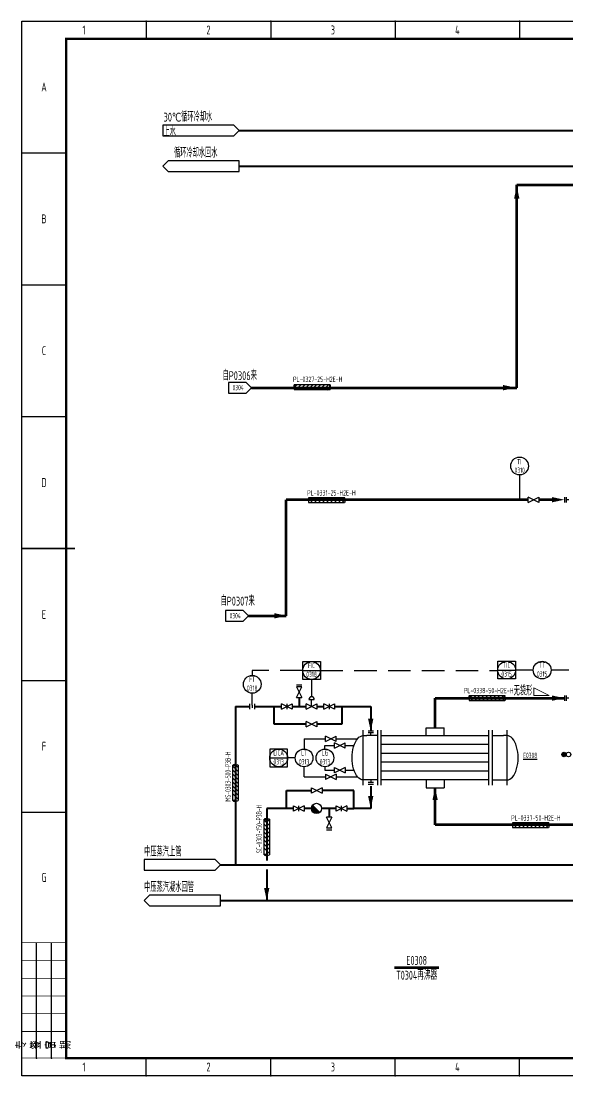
# Model space of a CAD drawing. Header units: millimetres. Extents: x 453 to 7190, y 523 to 4294.
# Drawn here: x 5307 to 5615, y 1317 to 1911 of the extents above; entities that cross this region are included whole.
import ezdxf

# ---------------------------------------------------------------- set-up
doc = ezdxf.new("R2010")
doc.units = ezdxf.units.MM
doc.linetypes.add('DASHED', pattern=[19.05, 12.7, -6.35])
for name, color, linetype, lineweight in [('01-主物流线-粗实线', 134, 'Continuous', 80), ('03-设备外轮廓线-细实线', 7, 'Continuous', 25), ('04-设备内部件-细实线', 170, 'Continuous', 25), ('05-公用工程-冷却水与回水', 55, 'Continuous', 40), ('05-图框与标题栏', 7, 'Continuous', 25), ('06-公用工程-中、低压蒸汽与凝水回管', 14, 'Continuous', 40), ('09-文本', 7, 'Continuous', 25), ('10-流股接续标志', 7, 'Continuous', 25), ('11-文本', 7, 'Continuous', 25), ('11-管道组合号', 50, 'Continuous', 15), ('11-管道组合号 @ 1', 50, 'Continuous', 15), ('12-仪表', 190, 'Continuous', 25), ('12-信号线', 226, 'DASHED', 25), ('12-设备位号线', 7, 'Continuous', 80), ('14-箭头', 7, 'Continuous', 25), ('15-仪表', 190, 'Continuous', 25), ('16-阀门与管件', 102, 'Continuous', 25)]:
    doc.layers.add(name, color=color, linetype=linetype, lineweight=lineweight)
doc.layers.add('TITLE', color=7, linetype='Continuous')
doc.styles.add('3-gbcbig', font='gbenor.shx', dxfattribs={"width": 0.7, "height": 3, "bigfont": 'gbcbig.shx'})
doc.styles.add('5-gbcbig', font='gbenor.shx', dxfattribs={"width": 0.7, "height": 5, "bigfont": 'gbcbig.shx'})
doc.styles.add('PRAY-6-GBCBIG', font='gbenor.shx', dxfattribs={"width": 0.7, "bigfont": 'gbcbig.shx'})
doc.styles.add('头号烷家', font='gbenor.shx', dxfattribs={"width": 0.75, "height": 3, "bigfont": 'gbcbig.shx'})
doc.styles.add('工程字', font='gbenor.shx', dxfattribs={"bigfont": 'gbcbig.shx'})

# ---------------------------------------------------------------- blocks, each defined once
blk = doc.blocks.new('管道组合号')
at = {"layer": '11-管道组合号', "style": '头号烷家', "width": 0.75}
blk.add_attdef('管道组合号', (-4.3, 3.13), '', height=3, dxfattribs=at)

msp = doc.modelspace()

# ---------------------------------------------------------------- hatches: boundary and pattern name
at = {"layer": '16-阀门与管件'}
for color, points in [(256, [(5614.32, 1498.15, 1), (5611.82, 1498.15, 1)]), (3, [(5475.65, 1465.74, -0.197694), (5473.62, 1464.91, -0.669876), (5471.59, 1469.83)])]:
    msp.add_hatch(color=color, dxfattribs=at).paths.add_polyline_path(points)

# ---------------------------------------------------------------- linework, layer by layer
for p, q in [((5434.02, 1707.72), (5424.02, 1707.72)), ((5424.02, 1707.72), (5424.02, 1701.72)), ((5437.02, 1704.72), (5434.02, 1707.72)), ((5424.02, 1701.72), (5434.02, 1701.72)), ((5434.02, 1701.72), (5437.02, 1704.72)), ((5613.22, 1643.13), (5613.22, 1640.13)), ((5614.22, 1643.13), (5614.22, 1640.13)), ((5615.72, 1641.63), (5614.22, 1641.63)), ((5432.34, 1579.25), (5422.34, 1579.25)), ((5422.34, 1579.25), (5422.34, 1573.25)), ((5435.34, 1576.25), (5432.34, 1579.25)), ((5432.34, 1573.25), (5435.34, 1576.25)), ((5422.34, 1573.25), (5432.34, 1573.25)), ((5613.22, 1531.39), (5613.22, 1528.39)), ((5614.22, 1531.39), (5614.22, 1528.39)), ((5615.72, 1529.89), (5614.22, 1529.89)), ((5505.67, 1511.29), (5502.67, 1511.29)), ((5505.67, 1510.29), (5502.67, 1510.29)), ((5504.17, 1508.79), (5504.17, 1510.29)), ((5426.54, 1472.2), (5426.54, 1492.2)), ((5429.54, 1488.64), (5426.54, 1491.64)), ((5429.54, 1490.88), (5428.26, 1492.16)), ((5429.54, 1492.2), (5429.54, 1472.2)), ((5429.54, 1486.39), (5426.54, 1489.39)), ((5429.54, 1484.15), (5426.54, 1487.15)), ((5429.54, 1481.9), (5426.54, 1484.9)), ((5429.54, 1479.66), (5426.54, 1482.66)), ((5429.54, 1477.41), (5426.54, 1480.41)), ((5505.67, 1482.29), (5502.67, 1482.29)), ((5505.67, 1481.29), (5502.67, 1481.29)), ((5504.17, 1483.79), (5504.17, 1482.29)), ((5429.54, 1475.17), (5426.54, 1478.17)), ((5429.54, 1472.92), (5426.54, 1475.92)), ((5444.1, 1441.67), (5444.1, 1461.67)), ((5447.1, 1460.35), (5445.82, 1461.63)), ((5447.1, 1461.67), (5447.1, 1441.67)), ((5447.1, 1458.11), (5444.1, 1461.11)), ((5447.1, 1455.86), (5444.1, 1458.86)), ((5447.1, 1453.62), (5444.1, 1456.62)), ((5447.1, 1451.37), (5444.1, 1454.37)), ((5447.1, 1449.13), (5444.1, 1452.13)), ((5447.1, 1446.88), (5444.1, 1449.88)), ((5447.1, 1444.64), (5444.1, 1447.64)), ((5447.1, 1442.39), (5444.1, 1445.39))]:
    msp.add_line(p, q)
for centre, radius, start, end in [((5427.38, 1491.1), 1.37, 49.99289, 127.26243), ((5427.52, 1473.34), 1.5, 229.56309, 305.9037), ((5444.94, 1460.58), 1.37, 49.99289, 127.26243), ((5445.08, 1442.81), 1.5, 229.56309, 305.9037)]:
    msp.add_arc(centre, radius, start, end)
for points in [[(5426.54, 1492.2), (5427.02, 1491.85), (5427.94, 1491.68), (5428.66, 1492.66), (5429.37, 1492.37), (5429.54, 1492.2)], [(5444.1, 1461.67), (5444.58, 1461.32), (5445.5, 1461.15), (5446.22, 1462.13), (5446.93, 1461.84), (5447.1, 1461.67)]]:
    msp.add_open_spline(points, degree=3, knots=[0, 0, 0, 0, 1.367527, 2.619727, 3.553416, 3.553416, 3.553416, 3.553416])
for points in [[(5426.54, 1472.2), (5427.7, 1472.56), (5428.63, 1472.02), (5429.54, 1472.2)], [(5444.1, 1441.67), (5445.26, 1442.03), (5446.19, 1441.49), (5447.1, 1441.67)]]:
    msp.add_spline(points, degree=3)
at = {"layer": '01-主物流线-粗实线'}
for p, q in [((5586.41, 1704.72), (5586.41, 1818.9)), ((5586.41, 1818.9), (5956.13, 1818.9)), ((5437.02, 1704.72), (5586.41, 1704.72)), ((5555.79, 1641.63), (5456.56, 1641.63)), ((5456.56, 1576.25), (5456.56, 1641.63)), ((5592.91, 1641.63), (5553.79, 1641.63)), ((5606.22, 1641.63), (5598.91, 1641.63)), ((5435.34, 1576.25), (5456.56, 1576.25)), ((5540.44, 1513.12), (5540.44, 1529.89)), ((5540.44, 1529.89), (5613.22, 1529.89)), ((5540.44, 1458.63), (5540.44, 1479.47)), ((5621.32, 1458.63), (5540.44, 1458.63))]:
    msp.add_line(p, q, dxfattribs=at)
at = {"layer": '03-设备外轮廓线-细实线'}
for p, q in [((5499.96, 1480.79), (5499.96, 1511.79)), ((5499.96, 1508.79), (5501.96, 1508.79)), ((5508.18, 1508.79), (5501.96, 1508.79)), ((5508.18, 1480.79), (5508.18, 1511.79)), ((5510.14, 1480.79), (5510.14, 1511.79)), ((5510.14, 1508.79), (5570.75, 1508.79)), ((5535.39, 1508.79), (5535.39, 1513.12)), ((5535.39, 1513.12), (5545.5, 1513.12)), ((5545.5, 1508.79), (5545.5, 1513.12)), ((5570.75, 1480.79), (5570.75, 1511.79)), ((5572.7, 1480.79), (5572.7, 1511.79)), ((5572.7, 1508.79), (5578.93, 1508.79)), ((5580.93, 1508.79), (5578.93, 1508.79)), ((5580.93, 1480.79), (5580.93, 1511.79)), ((5501.96, 1483.79), (5499.96, 1483.79)), ((5508.18, 1483.79), (5501.96, 1483.79)), ((5570.75, 1483.79), (5510.14, 1483.79)), ((5535.39, 1483.79), (5535.39, 1479.47)), ((5535.39, 1479.47), (5545.5, 1479.47)), ((5545.5, 1483.79), (5545.5, 1479.47)), ((5572.7, 1483.79), (5578.93, 1483.79)), ((5578.93, 1483.79), (5580.93, 1483.79))]:
    msp.add_line(p, q, dxfattribs=at)
at = {"layer": '03-设备外轮廓线-细实线', "extrusion": (0, 0, -1)}
msp.add_ellipse((5499.96, 1496.29), major_axis=(0, -12.5), ratio=0.5, start_param=0, end_param=3.141593, dxfattribs=at)
at = {"layer": '03-设备外轮廓线-细实线'}
msp.add_ellipse((5580.93, 1496.29), major_axis=(0, -12.5), ratio=0.5, start_param=0, end_param=3.141593, dxfattribs=at)
at = {"layer": '04-设备内部件-细实线'}
for p, q in [((5570.75, 1503.79), (5510.14, 1503.79)), ((5570.75, 1498.79), (5510.14, 1498.79)), ((5570.75, 1493.79), (5510.14, 1493.79)), ((5570.75, 1488.79), (5510.14, 1488.79))]:
    msp.add_line(p, q, dxfattribs=at)
at = {"layer": '05-公用工程-冷却水与回水', "lineweight": 40}
for p, q in [((5430.06, 1849.46), (6038.66, 1849.46)), ((5430.06, 1829.46), (6038.66, 1829.46))]:
    msp.add_line(p, q, dxfattribs=at)
at = {"layer": '05-图框与标题栏'}
for p, q in [((5377.75, 1911.16), (5377.75, 1901.16)), ((5447.83, 1911.16), (5447.83, 1901.16)), ((5517.92, 1911.16), (5517.92, 1901.16)), ((5588, 1911.16), (5588, 1901.16)), ((5307.67, 1836.91), (5332.67, 1836.91)), ((5307.67, 1762.66), (5332.67, 1762.66)), ((5307.67, 1688.41), (5332.67, 1688.41)), ((5307.67, 1539.91), (5332.67, 1539.91)), ((5307.67, 1465.66), (5332.67, 1465.66)), ((5316, 1327.16), (5316, 1392.16)), ((5324.33, 1327.16), (5324.33, 1392.16)), ((5377.75, 1317.16), (5377.75, 1327.16)), ((5447.83, 1317.16), (5447.83, 1327.16)), ((5517.92, 1317.16), (5517.92, 1327.16)), ((5588, 1317.16), (5588, 1327.16))]:
    msp.add_line(p, q, dxfattribs=at)
at = {"layer": '05-图框与标题栏', "const_width": 1.4}
msp.add_lwpolyline([(5332.67, 1901.16), (5332.67, 1327.16), (6138.67, 1327.16), (6138.67, 1901.16)], close=True, dxfattribs=at)
at = {"layer": '05-图框与标题栏'}
for points, const_width in [([(5307.67, 1614.16), (5337.67, 1614.16)], 0.8), ([(5332.67, 1392.16), (5307.67, 1392.16)], 0.4), ([(5332.67, 1382.16), (5307.67, 1382.16)], 0.4), ([(5332.67, 1372.16), (5307.67, 1372.16)], 0.4), ([(5332.67, 1362.16), (5307.67, 1362.16)], 0.4), ([(5332.67, 1352.16), (5307.67, 1352.16)], 0.4), ([(5332.67, 1342.16), (5307.67, 1342.16)], 0.4), ([(5332.67, 1327.16), (5307.67, 1327.16)], 0.4)]:
    msp.add_lwpolyline(points, dxfattribs=dict(at, const_width=const_width))
for p in [(5377.75, 1911.16), (5377.75, 1911.16), (5377.75, 1911.16), (5447.83, 1911.16), (5447.83, 1911.16), (5447.83, 1911.16), (5517.92, 1911.16), (5517.92, 1911.16), (5517.92, 1911.16), (5588, 1911.16), (5588, 1911.16), (5588, 1911.16), (5316, 1327.16), (5324.33, 1327.16), (5377.75, 1317.16), (5447.83, 1317.16), (5517.92, 1317.16), (5588, 1317.16)]:
    msp.add_point(p, dxfattribs=at)
at = {"layer": '06-公用工程-中、低压蒸汽与凝水回管'}
for p, q in [((5463.85, 1530.18), (5463.85, 1525.18)), ((5427.96, 1525.18), (5427.96, 1435.97)), ((5427.96, 1525.18), (5435.94, 1525.18)), ((5438.94, 1525.18), (5453.85, 1525.18)), ((5449.85, 1515.18), (5449.85, 1525.18)), ((5459.85, 1525.18), (5467.85, 1525.18)), ((5473.85, 1525.18), (5477.85, 1525.18)), ((5483.85, 1525.18), (5487.85, 1525.18)), ((5487.85, 1525.18), (5504.17, 1525.18)), ((5487.85, 1525.18), (5487.85, 1515.18)), ((5504.17, 1525.18), (5504.17, 1511.29)), ((5467.85, 1515.18), (5449.85, 1515.18)), ((5487.85, 1515.18), (5473.85, 1515.18)), ((5504.17, 1480.29), (5504.17, 1467.79)), ((5456.74, 1467.79), (5456.74, 1477.79)), ((5456.74, 1477.79), (5470.74, 1477.79)), ((5494.74, 1477.79), (5476.74, 1477.79)), ((5494.74, 1467.79), (5494.74, 1477.79)), ((5445.6, 1467.79), (5445.6, 1438.47)), ((5456.74, 1467.79), (5445.6, 1467.79)), ((5460.74, 1467.79), (5456.74, 1467.79)), ((5470.74, 1467.79), (5466.74, 1467.79)), ((5484.74, 1467.79), (5476.5, 1467.79)), ((5480.74, 1467.79), (5480.74, 1462.79)), ((5490.74, 1467.79), (5494.74, 1467.79)), ((5504.17, 1467.79), (5494.74, 1467.79)), ((5419.6, 1435.97), (6038.66, 1435.97)), ((5445.6, 1433.47), (5445.6, 1415.97)), ((5419.6, 1415.97), (6038.66, 1415.97))]:
    msp.add_line(p, q, dxfattribs=at)
at = {"layer": '10-流股接续标志'}
for p, q in [((5427.06, 1852.46), (5387.06, 1852.46)), ((5387.06, 1852.46), (5387.06, 1846.46)), ((5430.06, 1849.46), (5427.06, 1852.46)), ((5427.06, 1846.46), (5430.06, 1849.46)), ((5387.06, 1846.46), (5427.06, 1846.46)), ((5390.06, 1832.46), (5387.06, 1829.46)), ((5430.06, 1832.46), (5390.06, 1832.46)), ((5430.06, 1826.46), (5430.06, 1832.46)), ((5387.06, 1829.46), (5390.06, 1826.46)), ((5390.06, 1826.46), (5430.06, 1826.46)), ((5416.6, 1438.97), (5376.6, 1438.97)), ((5376.6, 1438.97), (5376.6, 1432.97)), ((5419.6, 1435.97), (5416.6, 1438.97)), ((5376.6, 1432.97), (5416.6, 1432.97)), ((5416.6, 1432.97), (5419.6, 1435.97)), ((5379.6, 1418.97), (5376.6, 1415.97)), ((5376.6, 1415.97), (5379.6, 1412.97)), ((5419.6, 1418.97), (5379.6, 1418.97)), ((5419.6, 1412.97), (5419.6, 1418.97)), ((5379.6, 1412.97), (5419.6, 1412.97))]:
    msp.add_line(p, q, dxfattribs=at)
at = {"layer": '11-文本'}
for p, q in [((5461.21, 1706.43), (5481.21, 1706.43)), ((5461.59, 1705.33), (5462.69, 1706.43)), ((5461.93, 1703.43), (5464.93, 1706.43)), ((5464.18, 1703.43), (5467.18, 1706.43)), ((5466.42, 1703.43), (5469.42, 1706.43)), ((5468.67, 1703.43), (5471.67, 1706.43)), ((5470.91, 1703.43), (5473.91, 1706.43)), ((5473.16, 1703.43), (5476.16, 1706.43)), ((5475.4, 1703.43), (5478.4, 1706.43)), ((5477.65, 1703.43), (5480.65, 1706.43)), ((5481.21, 1703.43), (5461.21, 1703.43)), ((5479.89, 1703.43), (5481.17, 1704.71)), ((5469.32, 1642.93), (5489.32, 1642.93)), ((5489.32, 1639.93), (5469.32, 1639.93)), ((5469.7, 1641.83), (5470.79, 1642.93)), ((5470.04, 1639.93), (5473.04, 1642.93)), ((5472.28, 1639.93), (5475.28, 1642.93)), ((5474.53, 1639.93), (5477.53, 1642.93)), ((5476.77, 1639.93), (5479.77, 1642.93)), ((5479.02, 1639.93), (5482.02, 1642.93)), ((5481.27, 1639.93), (5484.27, 1642.93)), ((5483.51, 1639.93), (5486.51, 1642.93)), ((5485.76, 1639.93), (5488.76, 1642.93)), ((5488, 1639.93), (5489.28, 1641.21)), ((5559.74, 1531.42), (5579.74, 1531.42)), ((5579.74, 1528.42), (5559.74, 1528.42)), ((5560.12, 1530.33), (5561.22, 1531.42)), ((5560.47, 1528.42), (5563.47, 1531.42)), ((5562.71, 1528.42), (5565.71, 1531.42)), ((5564.96, 1528.42), (5567.96, 1531.42)), ((5567.2, 1528.42), (5570.2, 1531.42)), ((5569.45, 1528.42), (5572.45, 1531.42)), ((5571.69, 1528.42), (5574.69, 1531.42)), ((5573.94, 1528.42), (5576.94, 1531.42)), ((5576.18, 1528.42), (5579.18, 1531.42)), ((5578.43, 1528.42), (5579.7, 1529.71)), ((5584.23, 1459.9), (5604.23, 1459.9)), ((5604.23, 1456.9), (5584.23, 1456.9)), ((5584.61, 1458.8), (5585.71, 1459.9)), ((5584.95, 1456.9), (5587.95, 1459.9)), ((5587.2, 1456.9), (5590.2, 1459.9)), ((5589.44, 1456.9), (5592.44, 1459.9)), ((5591.69, 1456.9), (5594.69, 1459.9)), ((5593.93, 1456.9), (5596.93, 1459.9)), ((5596.18, 1456.9), (5599.18, 1459.9)), ((5598.42, 1456.9), (5601.42, 1459.9)), ((5600.67, 1456.9), (5603.67, 1459.9)), ((5602.91, 1456.9), (5604.19, 1458.18))]:
    msp.add_line(p, q, dxfattribs=at)
for centre, radius, start, end in [((5462.35, 1705.45), 1.5, 139.56309, 215.9037), ((5480.12, 1705.59), 1.37, 319.99289, 37.26243), ((5470.46, 1641.95), 1.5, 139.56309, 215.9037), ((5488.22, 1642.1), 1.37, 319.99289, 37.26243), ((5560.89, 1530.45), 1.5, 139.56309, 215.9037), ((5578.65, 1530.59), 1.37, 319.99289, 37.26243), ((5585.37, 1458.93), 1.5, 139.56309, 215.9037), ((5603.14, 1459.07), 1.37, 319.99289, 37.26243)]:
    msp.add_arc(centre, radius, start, end, dxfattribs=at)
for points in [[(5461.21, 1706.43), (5461.57, 1705.27), (5461.03, 1704.34), (5461.21, 1703.43)], [(5469.32, 1642.93), (5469.68, 1641.77), (5469.14, 1640.84), (5469.32, 1639.93)], [(5559.74, 1531.42), (5560.1, 1530.27), (5559.57, 1529.34), (5559.74, 1528.42)], [(5584.23, 1459.9), (5584.59, 1458.75), (5584.05, 1457.81), (5584.23, 1456.9)]]:
    msp.add_spline(points, degree=3, dxfattribs=at)
for points in [[(5481.21, 1706.43), (5480.86, 1705.95), (5480.69, 1705.04), (5481.67, 1704.31), (5481.38, 1703.61), (5481.21, 1703.43)], [(5489.32, 1642.93), (5488.96, 1642.45), (5488.8, 1641.54), (5489.78, 1640.81), (5489.49, 1640.11), (5489.32, 1639.93)], [(5579.74, 1531.42), (5579.39, 1530.95), (5579.23, 1530.03), (5580.2, 1529.31), (5579.92, 1528.6), (5579.74, 1528.42)], [(5604.23, 1459.9), (5603.88, 1459.42), (5603.71, 1458.51), (5604.69, 1457.79), (5604.41, 1457.08), (5604.23, 1456.9)]]:
    msp.add_open_spline(points, degree=3, knots=[0, 0, 0, 0, 1.367527, 2.619727, 3.553416, 3.553416, 3.553416, 3.553416], dxfattribs=at)
at = {"layer": '11-管道组合号'}
for p, q in [((5596.11, 1531.37), (5596.11, 1535.67)), ((5596.11, 1535.67), (5604.61, 1531.37)), ((5604.61, 1531.37), (5596.11, 1531.37))]:
    msp.add_line(p, q, dxfattribs=at)
at = {"layer": '12-仪表'}
msp.add_line((5470.85, 1540.45), (5470.85, 1530.68), dxfattribs=at)
at = {"layer": '12-信号线'}
for p, q in [((5465.85, 1545.45), (5437.44, 1545.45)), ((5437.44, 1545.45), (5437.44, 1542.68)), ((5475.85, 1545.45), (5575.72, 1545.45))]:
    msp.add_line(p, q, dxfattribs=at)
at = {"layer": '12-设备位号线'}
msp.add_line((5542.56, 1378), (5517.56, 1378), dxfattribs=at)
at = {"layer": '14-箭头'}
for points in [[(5586.41, 1818.22, 0, 3, 0), (5586.41, 1811.22, 3, 3, 0)], [(5585.75, 1704.72, 0, 3, 0), (5578.75, 1704.72, 3, 3, 0)], [(5613.22, 1641.63, 0, 3, 0), (5606.22, 1641.63, 3, 3, 0)], [(5456.83, 1576.25, 0, 3, 0), (5449.83, 1576.25, 3, 3, 0)], [(5613.22, 1529.89, 0, 3, 0), (5606.22, 1529.89, 3, 3, 0)], [(5504.17, 1511.29, 0, 3, 0), (5504.17, 1518.29, 3, 3, 0)], [(5540.44, 1479.47, 0, 3, 0), (5540.44, 1472.47, 3, 3, 0)], [(5504.17, 1467.79, 0, 3, 0), (5504.17, 1474.79, 3, 3, 0)], [(5445.6, 1415.97, 0, 3, 0), (5445.6, 1422.97, 3, 3, 0)]]:
    msp.add_lwpolyline(points, format="xyseb", dxfattribs=at)
at = {"layer": '15-仪表'}
for p, q in [((5587.99, 1655.61), (5587.99, 1641.63)), ((5465.85, 1545.45), (5465.85, 1550.45)), ((5465.85, 1550.45), (5475.85, 1550.45)), ((5475.85, 1550.45), (5475.85, 1540.45)), ((5575.72, 1545.68), (5575.72, 1550.68)), ((5575.72, 1550.68), (5585.72, 1550.68)), ((5585.72, 1550.68), (5585.72, 1540.68)), ((5465.85, 1540.45), (5465.85, 1545.45)), ((5465.85, 1545.45), (5475.85, 1545.45)), ((5575.72, 1540.68), (5575.72, 1545.68)), ((5575.72, 1545.68), (5585.72, 1545.68)), ((5595.72, 1545.68), (5585.72, 1545.68)), ((5615.72, 1545.68), (5605.72, 1545.68)), ((5475.85, 1540.45), (5465.85, 1540.45)), ((5585.72, 1540.68), (5575.72, 1540.68)), ((5437.44, 1525.93), (5437.44, 1532.68)), ((5466.66, 1506.97), (5478.69, 1506.97)), ((5466.66, 1506.97), (5466.66, 1501.24)), ((5478.4, 1501.24), (5478.4, 1503.24)), ((5478.4, 1503.24), (5483.7, 1503.24)), ((5484.69, 1506.97), (5496.71, 1506.97)), ((5489.7, 1503.24), (5494.77, 1503.24)), ((5447.32, 1501.24), (5447.32, 1491.24)), ((5457.32, 1501.24), (5447.32, 1501.24)), ((5457.32, 1491.24), (5457.32, 1501.24)), ((5447.32, 1496.24), (5457.32, 1496.24)), ((5447.32, 1491.24), (5457.32, 1491.24)), ((5461.66, 1496.24), (5457.32, 1496.24)), ((5466.66, 1485.51), (5466.66, 1491.24)), ((5478.4, 1491.24), (5478.4, 1489.24)), ((5466.66, 1485.51), (5478.69, 1485.51)), ((5478.4, 1489.24), (5483.7, 1489.24)), ((5484.69, 1485.51), (5496.79, 1485.51)), ((5489.7, 1489.24), (5494.8, 1489.24))]:
    msp.add_line(p, q, dxfattribs=at)
for centre in [(5587.99, 1660.61), (5470.85, 1545.45), (5580.72, 1545.68), (5600.72, 1545.68), (5437.44, 1537.68), (5452.32, 1496.24), (5466.66, 1496.24), (5478.4, 1496.24)]:
    msp.add_circle(centre, 5, dxfattribs=at)
at = {"layer": '16-阀门与管件'}
for p, q in [((5592.91, 1640.13), (5592.91, 1643.13)), ((5592.91, 1640.13), (5598.91, 1643.13)), ((5598.91, 1640.13), (5592.91, 1643.13)), ((5598.91, 1643.13), (5598.91, 1640.13)), ((5465.35, 1537.18), (5462.35, 1537.18)), ((5465.35, 1536.18), (5462.35, 1536.18)), ((5462.35, 1536.18), (5465.35, 1530.18)), ((5462.35, 1530.18), (5465.35, 1536.18)), ((5435.94, 1526.68), (5435.94, 1523.68)), ((5438.94, 1523.68), (5438.94, 1526.68)), ((5453.85, 1523.68), (5453.85, 1526.68)), ((5453.85, 1523.68), (5459.85, 1526.68)), ((5459.85, 1523.68), (5453.85, 1526.68)), ((5456.85, 1526.68), (5456.85, 1523.68)), ((5459.85, 1526.68), (5459.85, 1523.68)), ((5462.35, 1530.18), (5465.35, 1530.18)), ((5467.85, 1523.68), (5467.85, 1526.68)), ((5467.85, 1523.68), (5473.85, 1526.68)), ((5473.85, 1523.68), (5467.85, 1526.68)), ((5469.35, 1529.18), (5472.35, 1529.18)), ((5470.85, 1525.18), (5470.85, 1529.18)), ((5473.85, 1526.68), (5473.85, 1523.68)), ((5477.85, 1523.68), (5477.85, 1526.68)), ((5477.85, 1523.68), (5483.85, 1526.68)), ((5483.85, 1523.68), (5477.85, 1526.68)), ((5480.85, 1526.68), (5480.85, 1523.68)), ((5483.85, 1526.68), (5483.85, 1523.68)), ((5437.44, 1525.93), (5437.44, 1524.43)), ((5467.85, 1513.68), (5467.85, 1516.68)), ((5467.85, 1513.68), (5473.85, 1516.68)), ((5473.85, 1513.68), (5467.85, 1516.68)), ((5473.85, 1516.68), (5473.85, 1513.68)), ((5484.69, 1505.47), (5478.69, 1508.47)), ((5478.69, 1505.47), (5484.69, 1508.47)), ((5478.69, 1505.47), (5478.69, 1508.47)), ((5489.7, 1501.74), (5483.7, 1504.74)), ((5483.7, 1501.74), (5489.7, 1504.74)), ((5483.7, 1501.74), (5483.7, 1504.74)), ((5484.69, 1505.47), (5484.69, 1508.47)), ((5489.7, 1501.74), (5489.7, 1504.74)), ((5484.69, 1487.01), (5478.69, 1484.01)), ((5478.69, 1487.01), (5484.69, 1484.01)), ((5478.69, 1487.01), (5478.69, 1484.01)), ((5483.7, 1487.74), (5483.7, 1490.74)), ((5489.7, 1490.74), (5483.7, 1487.74)), ((5483.7, 1490.74), (5489.7, 1487.74)), ((5484.69, 1487.01), (5484.69, 1484.01)), ((5489.7, 1490.74), (5489.7, 1487.74)), ((5470.74, 1476.29), (5470.74, 1479.29)), ((5476.74, 1479.29), (5470.74, 1476.29)), ((5470.74, 1479.29), (5476.74, 1476.29)), ((5476.74, 1479.29), (5476.74, 1476.29)), ((5460.74, 1466.29), (5460.74, 1469.29)), ((5466.74, 1469.29), (5460.74, 1466.29)), ((5460.74, 1469.29), (5466.74, 1466.29)), ((5463.74, 1466.29), (5463.74, 1469.29)), ((5466.74, 1469.29), (5466.74, 1466.29)), ((5484.74, 1466.29), (5484.74, 1469.29)), ((5490.74, 1469.29), (5484.74, 1466.29)), ((5484.74, 1469.29), (5490.74, 1466.29)), ((5487.74, 1466.29), (5487.74, 1469.29)), ((5490.74, 1469.29), (5490.74, 1466.29)), ((5482.24, 1462.79), (5479.24, 1462.79)), ((5482.24, 1456.79), (5479.24, 1462.79)), ((5482.24, 1462.79), (5479.24, 1456.79)), ((5479.24, 1456.79), (5482.24, 1456.79)), ((5479.24, 1455.79), (5482.24, 1455.79))]:
    msp.add_line(p, q, dxfattribs=at)
for centre in [(5613.07, 1498.15), (5615.57, 1498.15)]:
    msp.add_circle(centre, 1.25, dxfattribs=at)
at = {"layer": '16-阀门与管件', "color": 3}
msp.add_circle((5473.62, 1467.79), 2.88, dxfattribs=at)
at = {"layer": '16-阀门与管件'}
msp.add_arc((5470.85, 1529.18), 1.5, 0, 180, dxfattribs=at)
at = {"layer": 'TITLE'}
for p, q in [((5307.67, 1911.16), (6148.67, 1911.16)), ((5307.67, 1317.16), (5307.67, 1911.16)), ((6148.67, 1317.16), (5307.67, 1317.16))]:
    msp.add_line(p, q, dxfattribs=at)
msp.add_lwpolyline([(5307.67, 1911.16), (6148.67, 1911.16), (6148.67, 1317.16), (5307.67, 1317.16)], close=True, dxfattribs=at)

# ---------------------------------------------------------------- block references
at = {"layer": '11-管道组合号'}
for p, values in [((5464.72, 1704.82), {'管道组合号': 'PL-0327-25-H2E-H'}), ((5472.66, 1640.84), {'管道组合号': 'PL-0331-25-H2E-H'}), ((5560.91, 1529.54), {'管道组合号': 'PL-0338-50-H2E-H'}), ((5587.58, 1457.81), {'管道组合号': 'PL-0337-50-H2E-H'})]:
    msp.add_blockref('管道组合号', p, dxfattribs=at).add_auto_attribs(values)

# ---------------------------------------------------------------- texts
at = {"insert": (5593.99, 1497.65), "char_height": 3, "attachment_point": 5, "style": '3-gbcbig'}
msp.add_mtext_dynamic_manual_height_columns('{\\LE0308}', width=12.7249, gutter_width=35, heights=[12.14], dxfattribs=at)
at = {"layer": '05-图框与标题栏', "char_height": 5, "attachment_point": 5, "style": '5-gbcbig'}
for s, width, gutter_width, insert in [('1', 70.0833, 25, (5342.71, 1906.16)), ('2', 70.0833, 12.5, (5412.79, 1906.16)), ('3', 70.0833, 25, (5482.87, 1906.16)), ('4', 70.0833, 25, (5552.96, 1906.16)), ('A', 25, 25, (5320.17, 1874.03)), ('B', 25, 25, (5320.17, 1799.78)), ('C', 25, 25, (5320.17, 1725.53)), ('D', 25, 25, (5320.17, 1651.28)), ('E', 25, 25, (5320.17, 1577.03)), ('F', 25, 25, (5320.17, 1502.78)), ('G', 25, 25, (5320.17, 1428.91)), ('1', 70.0833, 25, (5342.71, 1322.16)), ('2', 70.0833, 25, (5412.79, 1322.16)), ('3', 70.0833, 25, (5482.87, 1322.16)), ('4', 70.0833, 25, (5552.96, 1322.16))]:
    msp.add_mtext_dynamic_manual_height_columns(s, width=width, gutter_width=gutter_width, heights=[0], dxfattribs=dict(at, insert=insert))
at = {"layer": '05-图框与标题栏', "char_height": 5, "attachment_point": 5, "rotation": 90, "style": '工程字'}
for s, insert in [('专业', (5311.83, 1334.66)), ('签字', (5320.17, 1334.66)), ('日期', (5328.5, 1334.66))]:
    msp.add_mtext_dynamic_manual_height_columns(s, width=8.3333, gutter_width=25, heights=[0], dxfattribs=dict(at, insert=insert))
at = {"layer": '09-文本'}
for s, width, gutter_width, heights, insert, char_height, attachment_point, style in [('自P0306来', 44.9157, 12.5, [5.33], (5420.73, 1711.45), 5, 4, '5-gbcbig'), ('0304', 40, 12.5, [0], (5429.55, 1704.78), 3, 5, '3-gbcbig'), ('\\pi34.37595;自P0307来', 60.4658, 35, [11.23], (5385.22, 1587), 5, 1, '5-gbcbig'), ('0304', 40, 12.5, [0], (5427.86, 1576.31), 3, 5, '3-gbcbig'), ('{\\W0.75;E0308\\P\\A1;T0304再沸器}', 59.0038, 12.5, [13.77], (5530.06, 1377.97), 5, 5, '5-gbcbig')]:
    msp.add_mtext_dynamic_manual_height_columns(s, width=width, gutter_width=gutter_width, heights=heights, dxfattribs=dict(at, insert=insert, char_height=char_height, attachment_point=attachment_point, style=style))
at = {"layer": '11-文本', "char_height": 5, "attachment_point": 1, "style": '5-gbcbig'}
for s, insert in [('30℃循环冷却水上水', (5387.51, 1859.56)), ('循环冷却水回水', (5393.35, 1839.34)), ('中压蒸汽上管', (5376.6, 1445.8)), ('中压蒸汽凝水回管', (5376.6, 1425.8))]:
    msp.add_mtext_dynamic_manual_height_columns(s, width=29.1659, gutter_width=25, heights=[0], dxfattribs=dict(at, insert=insert))
at = {"layer": '11-文本', "char_height": 3, "width": 10, "attachment_point": 5, "style": '3-gbcbig'}
for s, insert in [('{\\C0;TI}', (5587.83, 1663)), ('{\\C0;0310}', (5588.06, 1658.26))]:
    msp.add_mtext(s, dxfattribs=dict(at, insert=insert))
at = {"layer": '11-管道组合号', "insert": (5584.66, 1536.42), "char_height": 5, "attachment_point": 1, "style": 'PRAY-6-GBCBIG'}
msp.add_mtext_dynamic_manual_height_columns('无袋形', width=10.7049, gutter_width=12.5, heights=[0], dxfattribs=at)
at = {"layer": '11-管道组合号', "insert": (5442.81, 1442.57), "char_height": 3, "attachment_point": 7, "rotation": 90, "style": '3-gbcbig'}
msp.add_mtext_dynamic_manual_height_columns('SC-0303-150-P3B-H', width=21.0765, gutter_width=12.5, heights=[0], dxfattribs=at)
at = {"layer": '11-管道组合号 @ 1', "insert": (5425.25, 1471.6), "char_height": 3, "attachment_point": 7, "rotation": 90, "style": '3-gbcbig'}
msp.add_mtext_dynamic_manual_height_columns('MS-0303-500-P3B-H', width=21.9761, gutter_width=12.5, heights=[3], dxfattribs=at)
at = {"layer": '15-仪表', "ltscale": 10, "char_height": 3, "width": 10, "attachment_point": 5, "style": '3-gbcbig'}
for s, insert in [('{\\C0;FIC\\P0318}', (5470.85, 1545.77)), ('{\\C0;TIC\\P0315}', (5580.72, 1546.01)), ('{\\C0;TT\\P0315}', (5600.72, 1546.01)), ('{\\C0;FT\\P0318}', (5437.44, 1538.01)), ('{\\C0;LICA\\P0313}', (5452.32, 1496.57)), ('{\\C0;LT\\P0313}', (5466.66, 1496.57)), ('{\\C0;LG\\P0313}', (5478.39, 1496.57))]:
    msp.add_mtext(s, dxfattribs=dict(at, insert=insert))

doc.saveas('drawing.dxf')
